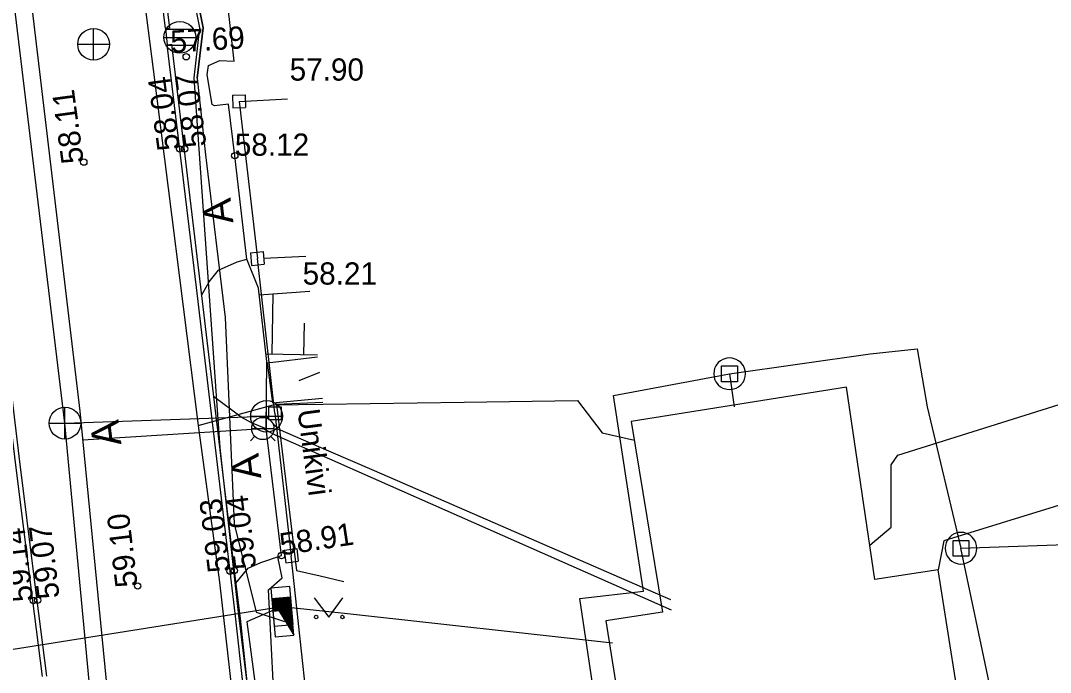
# Model space of a CAD drawing. Extents: x 641061 to 641498, y 6454023 to 6455094.
# Drawn here: x 641293.96 to 641326.41, y 6454638.44 to 6454658.98 of the extents above; entities that cross this region are included whole.
import ezdxf

# ---------------------------------------------------------------- set-up
doc = ezdxf.new("R2010")
doc.units = 0
for name, color, linetype in [('AED', 7, 'Continuous'), ('DKAEV', 7, 'Continuous'), ('DTRASS', 7, 'Continuous'), ('ELRAJATISMP', 7, 'Continuous'), ('HALJASTUS', 7, 'Continuous'), ('HOONE', 7, 'Continuous'), ('KKAEV', 7, 'Continuous'), ('KORGUS-EH2000', 7, 'Continuous'), ('KPKAABEL', 7, 'Continuous'), ('KTRASS', 7, 'Continuous'), ('MPKAABEL', 7, 'Continuous'), ('RAJATIS', 7, 'Continuous'), ('RELJEEF', 7, 'Continuous'), ('SITRASS', 7, 'Continuous'), ('SKKAEV', 7, 'Continuous'), ('TEE', 7, 'Continuous'), ('TTRASS', 7, 'Continuous'), ('VKAEV', 7, 'Continuous'), ('VTRASS', 7, 'Continuous')]:
    doc.layers.add(name, color=color, linetype=linetype)

msp = doc.modelspace()

# ---------------------------------------------------------------- linework, layer by layer
at = {"layer": 'AED'}
for p, q in [((641300.634, 6454656.621), (641301.033, 6454656.636)), ((641300.634, 6454656.621), (641300.649, 6454656.222)), ((641301.033, 6454656.636), (641301.048, 6454656.237)), ((641300.649, 6454656.222), (641301.048, 6454656.237)), ((641301.198, 6454651.656), (641301.596, 6454651.694)), ((641301.198, 6454651.656), (641301.236, 6454651.258)), ((641301.596, 6454651.694), (641301.634, 6454651.296)), ((641301.236, 6454651.258), (641301.634, 6454651.296)), ((641301.763, 6454646.809), (641301.763, 6454646.409)), ((641301.763, 6454646.809), (641302.163, 6454646.809)), ((641302.163, 6454646.809), (641302.163, 6454646.409)), ((641301.763, 6454646.409), (641302.163, 6454646.409)), ((641302.26, 6454642.287), (641302.657, 6454642.336)), ((641302.26, 6454642.287), (641302.309, 6454641.89)), ((641302.657, 6454642.336), (641302.706, 6454641.939)), ((641302.309, 6454641.89), (641302.706, 6454641.939))]:
    msp.add_line(p, q, dxfattribs=at)
for points in [[(641300.841, 6454656.429), (641302.371, 6454656.506)], [(641300.841, 6454656.429), (641301.416, 6454651.476)], [(641301.963, 6454646.609), (641301.416, 6454651.476)], [(641301.963, 6454646.609), (641302.483, 6454642.113)], [(641303.268, 6454634.841), (641302.483, 6454642.113)]]:
    msp.add_lwpolyline(points, dxfattribs=at)
at = {"layer": 'DKAEV'}
for points in [[(641316.796, 6454647.846), (641316.786, 6454647.936), (641316.766, 6454648.016), (641316.731, 6454648.096), (641316.651, 6454648.201), (641316.581, 6454648.256), (641316.506, 6454648.301), (641316.381, 6454648.341), (641316.296, 6454648.346), (641316.211, 6454648.341), (641316.086, 6454648.301), (641316.011, 6454648.256), (641315.941, 6454648.201), (641315.861, 6454648.096), (641315.826, 6454648.016), (641315.806, 6454647.936), (641315.796, 6454647.846), (641315.806, 6454647.761), (641315.826, 6454647.676), (641315.861, 6454647.596), (641315.941, 6454647.496), (641316.011, 6454647.436), (641316.086, 6454647.396), (641316.211, 6454647.356), (641316.296, 6454647.346), (641316.381, 6454647.356), (641316.506, 6454647.396), (641316.581, 6454647.436), (641316.651, 6454647.496), (641316.731, 6454647.596), (641316.766, 6454647.676), (641316.786, 6454647.761), (641316.796, 6454647.846)], [(641316.046, 6454647.596), (641316.046, 6454648.096)], [(641316.046, 6454648.096), (641316.546, 6454648.096)], [(641316.546, 6454648.096), (641316.546, 6454647.596)], [(641316.546, 6454647.596), (641316.046, 6454647.596)], [(641324.088, 6454642.346), (641324.078, 6454642.436), (641324.058, 6454642.516), (641324.023, 6454642.596), (641323.943, 6454642.701), (641323.873, 6454642.756), (641323.798, 6454642.801), (641323.673, 6454642.841), (641323.588, 6454642.846), (641323.503, 6454642.841), (641323.378, 6454642.801), (641323.303, 6454642.756), (641323.233, 6454642.701), (641323.153, 6454642.596), (641323.118, 6454642.516), (641323.098, 6454642.436), (641323.088, 6454642.346), (641323.098, 6454642.261), (641323.118, 6454642.176), (641323.153, 6454642.096), (641323.233, 6454641.996), (641323.303, 6454641.936), (641323.378, 6454641.896), (641323.503, 6454641.856), (641323.588, 6454641.846), (641323.673, 6454641.856), (641323.798, 6454641.896), (641323.873, 6454641.936), (641323.943, 6454641.996), (641324.023, 6454642.096), (641324.058, 6454642.176), (641324.078, 6454642.261), (641324.088, 6454642.346)], [(641323.338, 6454642.096), (641323.338, 6454642.596)], [(641323.338, 6454642.596), (641323.838, 6454642.596)], [(641323.838, 6454642.596), (641323.838, 6454642.096)], [(641323.838, 6454642.096), (641323.338, 6454642.096)]]:
    msp.add_lwpolyline(points, dxfattribs=at)
at = {"layer": 'DTRASS'}
for points in [[(641316.296, 6454647.846), (641320.723, 6454648.471), (641322.209, 6454648.632), (641322.525, 6454646.805), (641323.588, 6454642.346)], [(641320.072, 6454625.816), (641316.005, 6454625.167), (641315.107, 6454631.15), (641313.051, 6454630.89), (641311.576, 6454640.763), (641313.585, 6454641), (641312.635, 6454647.16), (641316.296, 6454647.846)], [(641316.296, 6454647.846), (641316.445, 6454646.799)], [(641323.588, 6454642.346), (641336.22, 6454642.792), (641348.163, 6454644.224), (641362.532, 6454645.812), (641365.624, 6454646.081)], [(641320.072, 6454625.816), (641326.808, 6454627.069), (641323.588, 6454642.346)]]:
    msp.add_lwpolyline(points, dxfattribs=at)
at = {"layer": 'ELRAJATISMP'}
for points in [[(641302.437, 6454641.139), (641301.844, 6454641.087)], [(641301.844, 6454641.087), (641301.948, 6454639.897)], [(641302.541, 6454639.948), (641302.437, 6454641.139)], [(641302.466, 6454640.803), (641301.873, 6454640.751)], [(641301.873, 6454640.751), (641301.977, 6454639.561)], [(641301.873, 6454640.751), (641302.57, 6454639.612)], [(641301.879, 6454640.736), (641301.878, 6454640.751)], [(641302.477, 6454640.676), (641301.884, 6454640.624)], [(641301.918, 6454640.356), (641301.894, 6454640.625)], [(641301.902, 6454640.703), (641301.898, 6454640.753)], [(641301.933, 6454640.357), (641301.909, 6454640.626)], [(641301.92, 6454640.67), (641301.913, 6454640.754)], [(641301.948, 6454640.358), (641301.924, 6454640.627)], [(641301.938, 6454640.641), (641301.928, 6454640.756)], [(641301.963, 6454640.36), (641301.939, 6454640.629)], [(641301.961, 6454640.608), (641301.948, 6454640.758)], [(641301.978, 6454640.361), (641301.954, 6454640.63)], [(641301.979, 6454640.575), (641301.962, 6454640.759)], [(641301.993, 6454640.362), (641301.969, 6454640.631)], [(641301.997, 6454640.541), (641301.977, 6454640.76)], [(641302.008, 6454640.364), (641301.984, 6454640.632)], [(641302.019, 6454640.513), (641301.997, 6454640.762)], [(641302.022, 6454640.365), (641301.999, 6454640.634)], [(641302.032, 6454640.366), (641302.009, 6454640.635)], [(641302.037, 6454640.479), (641302.012, 6454640.763)], [(641302.047, 6454640.367), (641302.024, 6454640.636)], [(641302.06, 6454640.446), (641302.032, 6454640.765)], [(641302.062, 6454640.368), (641302.039, 6454640.637)], [(641302.078, 6454640.413), (641302.047, 6454640.766)], [(641302.077, 6454640.37), (641302.054, 6454640.639)], [(641302.096, 6454640.384), (641302.062, 6454640.768)], [(641302.087, 6454640.37), (641302.064, 6454640.639)], [(641302.102, 6454640.372), (641302.079, 6454640.641)], [(641302.119, 6454640.351), (641302.082, 6454640.769)], [(641302.117, 6454640.373), (641302.094, 6454640.642)], [(641302.137, 6454640.317), (641302.097, 6454640.771)], [(641302.132, 6454640.374), (641302.109, 6454640.643)], [(641302.155, 6454640.284), (641302.112, 6454640.772)], [(641302.147, 6454640.376), (641302.123, 6454640.645)], [(641302.177, 6454640.256), (641302.132, 6454640.774)], [(641302.162, 6454640.377), (641302.138, 6454640.646)], [(641302.195, 6454640.222), (641302.147, 6454640.775)], [(641302.177, 6454640.378), (641302.153, 6454640.647)], [(641302.218, 6454640.189), (641302.167, 6454640.777)], [(641302.192, 6454640.38), (641302.168, 6454640.649)], [(641302.202, 6454640.381), (641302.178, 6454640.649)], [(641302.236, 6454640.155), (641302.182, 6454640.778)], [(641302.217, 6454640.382), (641302.193, 6454640.651)], [(641302.254, 6454640.127), (641302.197, 6454640.779)], [(641302.232, 6454640.383), (641302.208, 6454640.652)], [(641302.277, 6454640.094), (641302.217, 6454640.781)], [(641302.247, 6454640.384), (641302.223, 6454640.653)], [(641302.295, 6454640.06), (641302.231, 6454640.782)], [(641302.262, 6454640.386), (641302.238, 6454640.655)], [(641302.313, 6454640.027), (641302.246, 6454640.784)], [(641302.276, 6454640.387), (641302.253, 6454640.656)], [(641302.335, 6454639.998), (641302.266, 6454640.785)], [(641302.291, 6454640.388), (641302.268, 6454640.657)], [(641302.353, 6454639.965), (641302.281, 6454640.787)], [(641302.306, 6454640.39), (641302.283, 6454640.659)], [(641302.316, 6454640.391), (641302.293, 6454640.66)], [(641302.376, 6454639.932), (641302.301, 6454640.788)], [(641302.331, 6454640.392), (641302.308, 6454640.661)], [(641302.394, 6454639.898), (641302.316, 6454640.79)], [(641302.346, 6454640.393), (641302.323, 6454640.662)], [(641302.412, 6454639.87), (641302.331, 6454640.791)], [(641302.361, 6454640.394), (641302.338, 6454640.663)], [(641302.435, 6454639.836), (641302.351, 6454640.793)], [(641302.376, 6454640.396), (641302.353, 6454640.665)], [(641302.453, 6454639.803), (641302.366, 6454640.794)], [(641302.391, 6454640.397), (641302.368, 6454640.666)], [(641302.471, 6454639.769), (641302.381, 6454640.795)], [(641302.406, 6454640.398), (641302.382, 6454640.667)], [(641302.421, 6454640.4), (641302.397, 6454640.669)], [(641302.493, 6454639.741), (641302.401, 6454640.797)], [(641302.436, 6454640.401), (641302.412, 6454640.67)], [(641302.511, 6454639.708), (641302.416, 6454640.799)], [(641302.451, 6454640.402), (641302.427, 6454640.671)], [(641302.456, 6454640.403), (641302.432, 6454640.672)], [(641302.534, 6454639.675), (641302.436, 6454640.8)], [(641302.471, 6454640.404), (641302.447, 6454640.673)], [(641302.552, 6454639.641), (641302.451, 6454640.802)], [(641302.486, 6454640.405), (641302.462, 6454640.674)], [(641302.57, 6454639.612), (641302.466, 6454640.803)], [(641302.501, 6454640.407), (641301.908, 6454640.355)], [(641301.948, 6454639.897), (641302.541, 6454639.948)], [(641301.977, 6454639.561), (641302.57, 6454639.612)]]:
    msp.add_lwpolyline(points, dxfattribs=at)
at = {"layer": 'HALJASTUS'}
for p, q in [((641303.206, 6454640.787), (641303.669, 6454640.18)), ((641303.669, 6454640.18), (641304.115, 6454640.787))]:
    msp.add_line(p, q, dxfattribs=at)
for points in [[(641301.689, 6454646.113), (641301.72, 6454648.232), (641301.451, 6454650.543), (641301.09, 6454651.461)], [(641302.967, 6454634.746), (641303.25, 6454634.783), (641303.143, 6454635.918), (641302.01, 6454636.313), (641301.771, 6454641.039), (641302.197, 6454641.415), (641302.065, 6454642.081)]]:
    msp.add_lwpolyline(points, dxfattribs=at)
for centre in [(641303.268, 6454640.18), (641304.097, 6454640.18)]:
    msp.add_circle(centre, 0.055, dxfattribs=at)
at = {"layer": 'HOONE'}
msp.add_lwpolyline([(641324.656, 6454630.364), (641322.874, 6454641.668), (641320.87, 6454641.362), (641319.978, 6454647.42), (641313.199, 6454646.342), (641314.18, 6454640.335), (641312.395, 6454640.063), (641313.716, 6454631.713), (641315.656, 6454632.009), (641316.406, 6454627.252), (641322.982, 6454628.259)], dxfattribs=at)
at = {"layer": 'KKAEV'}
for p, q in [((641295.355, 6454645.79), (641295.355, 6454646.79)), ((641301.706, 6454646.005), (641301.706, 6454647.005)), ((641301.206, 6454646.505), (641302.206, 6454646.505)), ((641294.855, 6454646.29), (641295.855, 6454646.29))]:
    msp.add_line(p, q, dxfattribs=at)
for centre in [(641295.355, 6454646.29), (641301.706, 6454646.505)]:
    msp.add_circle(centre, 0.5, dxfattribs=at)
at = {"layer": 'KORGUS-EH2000'}
for centre in [(641299.175, 6454657.836), (641298.971, 6454654.928), (641299.122, 6454654.935), (641300.706, 6454654.717), (641295.948, 6454654.515), (641302.175, 6454642.118), (641300.56, 6454641.627), (641300.691, 6454641.644), (641297.647, 6454641.158), (641294.36, 6454640.701), (641294.493, 6454640.71)]:
    msp.add_circle(centre, 0.1, dxfattribs=at)
at = {"layer": 'KPKAABEL'}
for points in [[(641308.148, 6454579.626), (641307.138, 6454590.67), (641305.377, 6454603.114), (641303.489, 6454619.7), (641301.999, 6454630.775), (641300.827, 6454640.327), (641300.245, 6454645.516), (641299.423, 6454657.175), (641299.606, 6454658.747), (641299.168, 6454660.939), (641298.781, 6454663.471), (641297.763, 6454669.64), (641297.187, 6454673.836), (641296.066, 6454684.531), (641295.147, 6454694.999), (641294.25, 6454702.98), (641294.309, 6454710.493), (641292.463, 6454721.922), (641291.751, 6454727.451), (641291.476, 6454734.878), (641291.265, 6454743.174), (641290.001, 6454756.548)], [(641299.423, 6454657.175), (641299.606, 6454658.747), (641299.168, 6454660.939), (641298.781, 6454663.471), (641297.763, 6454669.64)]]:
    msp.add_lwpolyline(points, dxfattribs=at)
at = {"layer": 'KTRASS'}
for points in [[(641295.355, 6454646.29), (641292.175, 6454672.508)], [(641295.355, 6454646.29), (641301.706, 6454646.505), (641302.06, 6454646.116), (641303.66, 6454645.42)], [(641297.991, 6454618.343), (641295.355, 6454646.29)], [(641303.66, 6454645.42), (641305.094, 6454644.796), (641314.44, 6454640.734)]]:
    msp.add_lwpolyline(points, dxfattribs=at)
at = {"layer": 'MPKAABEL'}
for points in [[(641296.754, 6454691.295), (641295.208, 6454690.631), (641295.429, 6454683.322), (641296.193, 6454675.218), (641297.862, 6454669.656), (641298.88, 6454663.487), (641299.267, 6454660.956), (641299.707, 6454658.751), (641299.522, 6454657.163), (641299.78, 6454654.744), (641300.398, 6454649.617), (641300.689, 6454643.115), (641301.378, 6454640.337), (641302.275, 6454640.035)], [(641299.522, 6454657.163), (641299.707, 6454658.751), (641299.267, 6454660.956), (641298.88, 6454663.487), (641297.862, 6454669.656)], [(641287.776, 6454638.889), (641292.327, 6454638.948), (641302.19, 6454640.515)], [(641302.19, 6454640.515), (641301.084, 6454640.032), (641302.309, 6454630.796), (641303.748, 6454619.728), (641305.666, 6454603.112), (641307.371, 6454590.725), (641308.432, 6454579.641), (641308.914, 6454578.033), (641309.173, 6454576.736), (641309.699, 6454576.625)], [(641302.19, 6454640.515), (641304.256, 6454640.296), (641312.608, 6454639.369)]]:
    msp.add_lwpolyline(points, dxfattribs=at)
at = {"layer": 'RAJATIS'}
for points in [[(641301.726, 6454648.186), (641303.316, 6454648.376)], [(641301.726, 6454648.186), (641301.892, 6454646.926)], [(641303.374, 6454647.882), (641302.72, 6454647.621)], [(641301.892, 6454646.926), (641303.467, 6454647.08)]]:
    msp.add_lwpolyline(points, dxfattribs=at)
at = {"layer": 'RELJEEF'}
for p, q in [((641301.476, 6454650.33), (641303.075, 6454650.453)), ((641303.309, 6454648.437), (641301.693, 6454648.465))]:
    msp.add_line(p, q, dxfattribs=at)
for points in [[(641301.88, 6454648.462), (641301.914, 6454650.364)], [(641302.88, 6454648.444), (641302.898, 6454649.443)]]:
    msp.add_lwpolyline(points, dxfattribs=at)
at = {"layer": 'SITRASS'}
for points in [[(641290.99, 6454728.465), (641290.885, 6454726.663), (641291.393, 6454720.248), (641292.02, 6454712.136), (641292.457, 6454704.407), (641293.383, 6454697.402), (641294.168, 6454691.074), (641295.026, 6454682.767), (641296.828, 6454667.601), (641298.129, 6454657.439), (641299.551, 6454646.22), (641300.229, 6454641.282), (641301.724, 6454628.008), (641303.248, 6454615.044), (641304.281, 6454604.926), (641305.585, 6454595.586), (641305.983, 6454592.39), (641306.705, 6454586.593), (641307.969, 6454576.363), (641309.125, 6454565.553), (641309.771, 6454558.33), (641310.614, 6454547.694), (641311.46, 6454540.596), (641312.08, 6454534.231)], [(641299.551, 6454646.22), (641301.911, 6454646.866), (641303.489, 6454646.889)], [(641303.489, 6454646.889), (641307.934, 6454646.953), (641311.505, 6454647.005), (641312.277, 6454645.99), (641313.296, 6454645.749)]]:
    msp.add_lwpolyline(points, dxfattribs=at)
at = {"layer": 'SKKAEV'}
for p, q in [((641296.255, 6454657.728), (641296.255, 6454658.728)), ((641298.473, 6454658.445), (641299.473, 6454658.445)), ((641299.403, 6454658.695), (641298.543, 6454658.695)), ((641295.755, 6454658.228), (641296.755, 6454658.228)), ((641299.403, 6454658.195), (641298.543, 6454658.195))]:
    msp.add_line(p, q, dxfattribs=at)
for centre in [(641296.255, 6454658.228), (641298.973, 6454658.445)]:
    msp.add_circle(centre, 0.5, dxfattribs=at)
at = {"layer": 'TEE'}
for p, q in [((641298.52, 6454658.726), (641298.579, 6454658.214)), ((641301.616, 6454651.486), (641302.947, 6454651.551))]:
    msp.add_line(p, q, dxfattribs=at)
for points in [[(641294.942, 6454690.526), (641295.331, 6454687.551), (641295.789, 6454683.576), (641296.357, 6454678.61), (641296.811, 6454674.63), (641297.028, 6454672.636), (641297.474, 6454668.682), (641297.93, 6454664.687), (641298.169, 6454662.709), (641298.649, 6454658.742), (641298.52, 6454658.726), (641298.04, 6454662.693), (641297.801, 6454664.672), (641297.345, 6454668.667), (641296.899, 6454672.622), (641296.682, 6454674.616), (641296.228, 6454678.595), (641295.66, 6454683.561), (641295.202, 6454687.535), (641294.813, 6454690.509)], [(641300.506, 6454656.344), (641300.063, 6454656.292), (641299.992, 6454656.329), (641299.837, 6454657.27), (641299.875, 6454657.556), (641300.23, 6454657.714), (641300.691, 6454657.698), (641300.261, 6454661.444), (641300.143, 6454661.441), (641299.139, 6454661.479), (641298.761, 6454661.567), (641298.331, 6454661.852), (641298.275, 6454661.833)], [(641298.579, 6454658.214), (641298.708, 6454658.229), (641299.626, 6454650.58), (641300.689, 6454641.642), (641300.872, 6454640.131), (641301.09, 6454638.136), (641301.261, 6454636.679), (641301.507, 6454634.704), (641301.631, 6454633.706), (641301.87, 6454631.72), (641302.233, 6454628.741), (641302.739, 6454624.765), (641303.11, 6454621.777), (641303.593, 6454617.803), (641303.715, 6454616.817), (641303.958, 6454614.818), (641304.088, 6454613.833), (641304.811, 6454607.859), (641305.051, 6454605.868), (641305.168, 6454604.869), (641306.147, 6454596.913), (641306.379, 6454594.931), (641307.735, 6454584.001), (641308.976, 6454573.487)], [(641308.847, 6454573.471), (641307.606, 6454583.985), (641306.25, 6454594.915), (641306.018, 6454596.898), (641305.039, 6454604.854), (641304.922, 6454605.853), (641304.682, 6454607.843), (641303.959, 6454613.817), (641303.829, 6454614.802), (641303.586, 6454616.801), (641303.464, 6454617.787), (641302.981, 6454621.761), (641302.61, 6454624.749), (641302.104, 6454628.725), (641301.741, 6454631.704), (641301.502, 6454633.69), (641301.378, 6454634.688), (641301.132, 6454636.663), (641300.961, 6454638.121), (641300.743, 6454640.116), (641300.56, 6454641.627), (641299.497, 6454650.565), (641298.579, 6454658.214)], [(641301.09, 6454651.461), (641300.706, 6454654.717), (641300.506, 6454656.344)], [(641294.646, 6454638.302), (641294.269, 6454641.265), (641293.772, 6454645.231), (641293.168, 6454650.19), (641292.681, 6454654.146), (641292.473, 6454655.822), (641292.602, 6454655.838), (641292.81, 6454654.162), (641293.297, 6454650.206), (641293.901, 6454645.247), (641294.398, 6454641.281), (641294.775, 6454638.318)], [(641299.658, 6454650.309), (641299.895, 6454650.742), (641300.196, 6454651.107), (641300.78, 6454651.374), (641301.09, 6454651.461)], [(641300.737, 6454641.25), (641301.127, 6454641.723), (641301.523, 6454641.898), (641302.175, 6454642.118), (641301.689, 6454646.113), (641301.229, 6454646.299), (641300.907, 6454646.483), (641300.036, 6454647.133)], [(641303.484, 6454646.936), (641302.018, 6454646.882), (641302.647, 6454641.644), (641303.399, 6454641.481), (641304.139, 6454641.299)]]:
    msp.add_lwpolyline(points, dxfattribs=at)
at = {"layer": 'TTRASS'}
for points in [[(641320.711, 6454642.448), (641321.391, 6454643.014), (641321.391, 6454644.974), (641321.603, 6454645.286), (641338.883, 6454650.71), (641339.59, 6454655.7), (641340.005, 6454656.068), (641342.824, 6454655.71), (641345.673, 6454656.329), (641352.181, 6454655.859), (641357.104, 6454656.532), (641364.311, 6454656.21), (641368.355, 6454656.942)], [(641413.162, 6454653.562), (641355.265, 6454652.773), (641355.223, 6454648.138), (641342.241, 6454648.497), (641323.049, 6454642.58), (641322.874, 6454641.668)]]:
    msp.add_lwpolyline(points, dxfattribs=at)
at = {"layer": 'VKAEV'}
for p, q in [((641301.238, 6454646.122), (641301.938, 6454646.122)), ((641301.341, 6454645.875), (641301.201, 6454645.735)), ((641301.835, 6454645.875), (641301.975, 6454645.735))]:
    msp.add_line(p, q, dxfattribs=at)
msp.add_circle((641301.588, 6454646.122), 0.35, dxfattribs=at)
at = {"layer": 'VTRASS'}
for points in [[(641283.225, 6454762.311), (641284.085, 6454747.265), (641283.377, 6454733.662), (641283.539, 6454733.574), (641287.88, 6454725.699), (641288.102, 6454724.481), (641288.197, 6454723.957), (641288.323, 6454723.264), (641292.7, 6454672.838), (641295.828, 6454646.666), (641298.568, 6454618.587), (641300.25, 6454603.38), (641304.019, 6454568.308)], [(641295.92, 6454645.769), (641301.588, 6454646.122), (641302.02, 6454645.906), (641303.69, 6454645.168), (641305.061, 6454644.561), (641314.454, 6454640.41)]]:
    msp.add_lwpolyline(points, dxfattribs=at)

# ---------------------------------------------------------------- texts
at = {"layer": 'KORGUS-EH2000'}
for s, rotation, p in [(' 57.69 ', 3.62, (641298.442, 6454657.941)), ('58.04', 97.71, (641298.971, 6454654.928)), ('58.07', 97.71, (641299.816, 6454655.029)), ('58.11', 97.71, (641295.948, 6454654.515)), ('59.03', 96.86, (641300.56, 6454641.627)), ('59.04', 96.86, (641301.386, 6454641.728)), ('59.10', 96.86, (641297.647, 6454641.158)), ('58.91', 8.64, (641302.175, 6454642.118)), ('59.14', 96.86, (641294.36, 6454640.701)), ('59.07', 96.86, (641295.188, 6454640.794))]:
    msp.add_text(s, height=0.7, rotation=rotation, dxfattribs=at).set_placement(p)
for s, p in [(' 57.90 ', (641302.174, 6454657.084)), ('58.12', (641300.706, 6454654.717)), (' 58.21 ', (641302.583, 6454650.656))]:
    msp.add_text(s, height=0.7, dxfattribs=at).set_placement(p)
at = {"layer": 'TEE'}
for s, height, rotation, p in [('A', 0.9, 96.8455, (641300.664, 6454652.613)), ('Unikivi', 0.7, 277.56, (641302.679, 6454646.697)), ('A', 0.9, 97.1428, (641297.134, 6454645.624)), ('A', 0.9, 96.7824, (641301.543, 6454644.564))]:
    msp.add_text(s, height=height, rotation=rotation, dxfattribs=at).set_placement(p)

doc.saveas('drawing.dxf')
